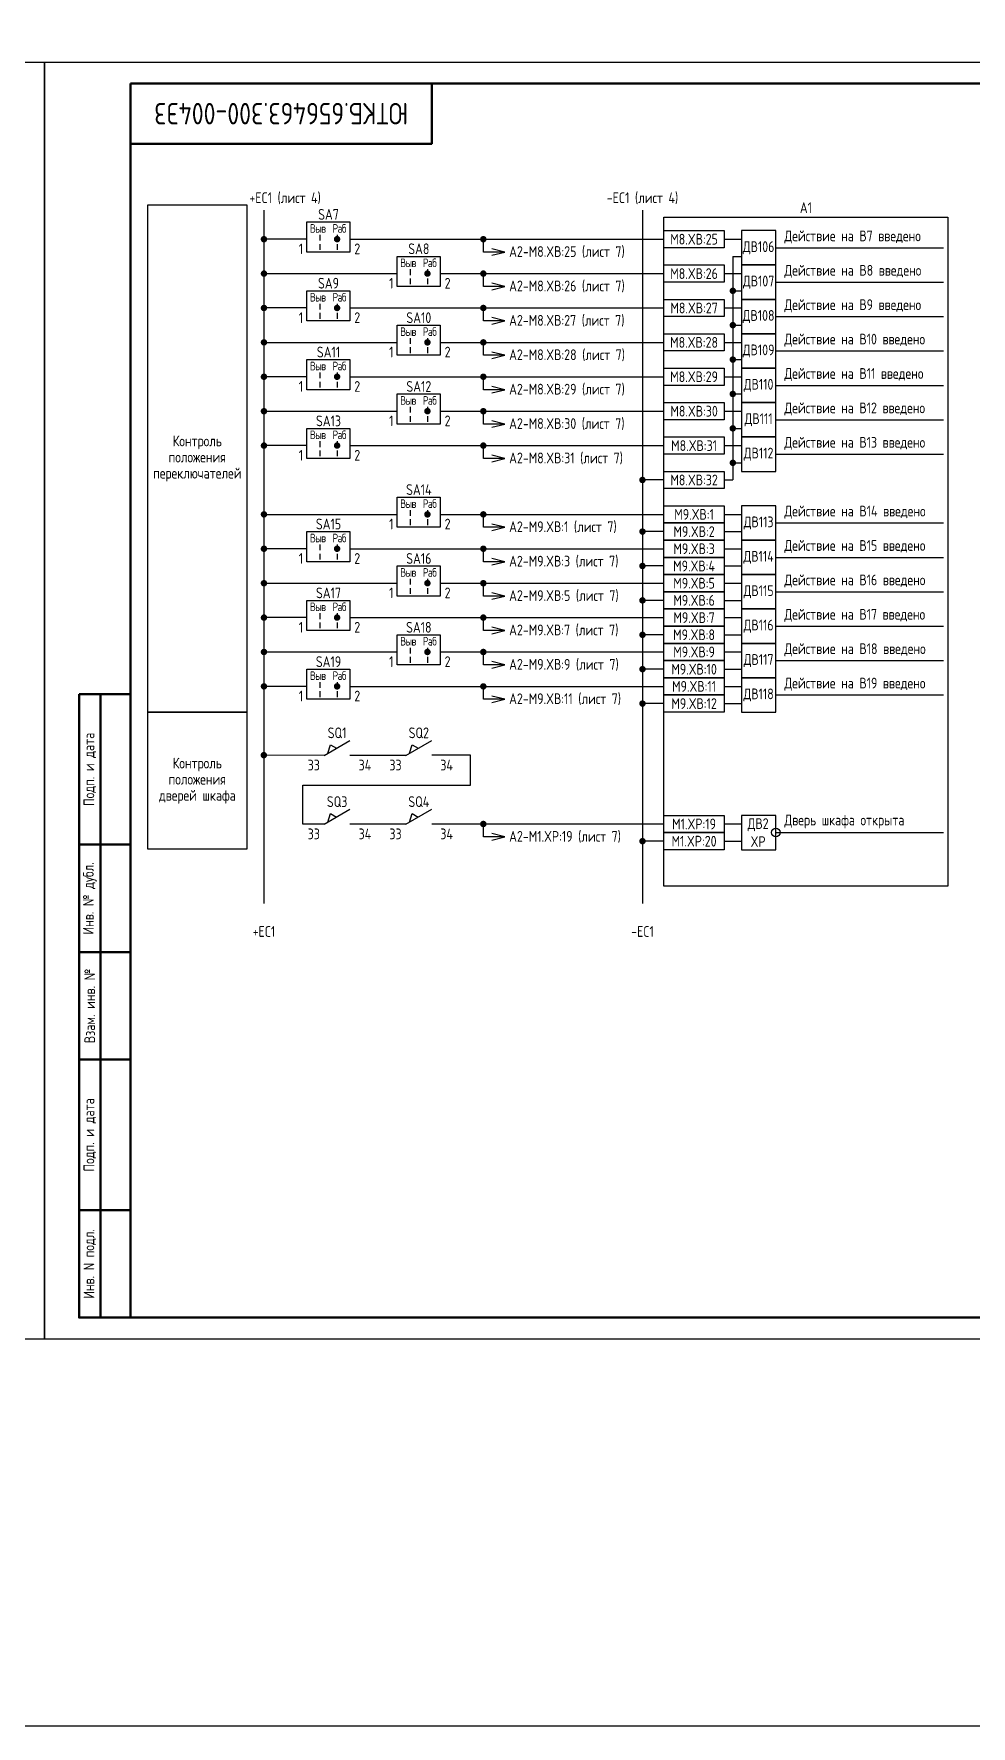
# Model space of a CAD drawing. Header units: millimetres. Extents: x -1612 to 9998, y -90 to 1220.
# Drawn here: x 1677.5 to 1895.4, y -90 to 303.6 of the extents above; entities that cross this region are included whole.
import ezdxf

# ---------------------------------------------------------------- set-up
doc = ezdxf.new("R2010")
doc.units = ezdxf.units.MM
doc.styles.add('Gost_type_A', font='GOST_0.TTF')

# ---------------------------------------------------------------- blocks, each defined once
blk = doc.blocks.new('Формат_А3')
blk.add_lwpolyline([(-420, 297), (0, 297), (0, 0), (-420, 0)], close=True)
at = {"lineweight": 50}
blk.add_lwpolyline([(-400, 292), (-5, 292), (-5, 5), (-400, 5)], close=True, dxfattribs=at)
blk = doc.blocks.new('Штамп угловой верхний')
at = {"lineweight": 50}
blk.add_lwpolyline([(0, 0), (70, 0), (70, -14), (0, -14)], close=True, dxfattribs=at)
blk = doc.blocks.new('Штамп левый нижний')
at = {"lineweight": 50}
for points in [[(-12, 145), (-7, 145), (-7, 110), (-12, 110)], [(-7, 145), (0, 145), (0, 110), (-7, 110)], [(-12, 110), (-7, 110), (-7, 85), (-12, 85)], [(-7, 110), (0, 110), (0, 85), (-7, 85)], [(-12, 85), (-7, 85), (-7, 60), (-12, 60)], [(-7, 85), (0, 85), (0, 60), (-7, 60)], [(-12, 60), (-7, 60), (-7, 25), (-12, 25)], [(-7, 60), (0, 60), (0, 25), (-7, 25)], [(-12, 25), (-7, 25), (-7, 0), (-12, 0)], [(-7, 25), (0, 25), (0, 0), (-7, 0)]]:
    blk.add_lwpolyline(points, close=True, dxfattribs=at)
at = {"char_height": 2.5, "attachment_point": 5, "rotation": 90, "style": 'Gost_type_A'}
for s, insert, width in [('Подп. и дата', (-9.5, 127.5), 35), ('Инв. № дубл.', (-9.5, 97.5), 25), ('Взам. инв. №', (-9.5, 72.5), 25), ('Подп. и дата', (-9.5, 42.5), 35), ('Инв. N подл.', (-9.5, 12.5), 25)]:
    blk.add_mtext(s, dxfattribs=dict(at, insert=insert, width=width))
blk = doc.blocks.new('POINT')
at = {"const_width": 0.75}
blk.add_lwpolyline([(-0.375, 0, 1), (0.375, 0, 1)], format="xyb", close=True, dxfattribs=at)
blk = doc.blocks.new('Переключатель_положение')
for p, q in [((2, 1), (2, -0.34)), ((2, -1.14), (2, -2.49))]:
    blk.add_line(p, q)

msp = doc.modelspace()

# ---------------------------------------------------------------- linework, layer by layer
for p, q in [((1731, 262.57), (1731, 101.29)), ((1819, 262.57), (1819, 101.29)), ((1741, 255.8), (1731, 255.8)), ((1751, 255.8), (1824, 255.8)), ((1782, 252.8), (1782, 255.8)), ((1787, 252.8), (1782, 252.8)), ((1838, 255.8), (1842, 255.8)), ((1850, 253.8), (1889, 253.8)), ((1840, 251.8), (1842, 251.8)), ((1840, 251.8), (1840, 199.8)), ((1731, 247.8), (1762, 247.8)), ((1772, 247.8), (1824, 247.8)), ((1782, 244.8), (1782, 247.8)), ((1787, 244.8), (1782, 244.8)), ((1838, 247.8), (1842, 247.8)), ((1850, 245.8), (1889, 245.8)), ((1840, 243.8), (1842, 243.8)), ((1741, 239.8), (1731, 239.8)), ((1751, 239.8), (1824, 239.8)), ((1782, 236.8), (1782, 239.8)), ((1787, 236.8), (1782, 236.8)), ((1838, 239.8), (1842, 239.8)), ((1850, 237.8), (1889, 237.8)), ((1840, 235.8), (1842, 235.8)), ((1731, 231.8), (1762, 231.8)), ((1772, 231.8), (1824, 231.8)), ((1782, 228.8), (1782, 231.8)), ((1787, 228.8), (1782, 228.8)), ((1838, 231.8), (1842, 231.8)), ((1850, 229.8), (1889, 229.8)), ((1840, 227.8), (1842, 227.8)), ((1741, 223.8), (1731, 223.8)), ((1751, 223.8), (1824, 223.8)), ((1782, 220.8), (1782, 223.8)), ((1787, 220.8), (1782, 220.8)), ((1838, 223.8), (1842, 223.8)), ((1850, 221.8), (1889, 221.8)), ((1840, 219.8), (1842, 219.8)), ((1731, 215.8), (1762, 215.8)), ((1772, 215.8), (1824, 215.8)), ((1782, 212.8), (1782, 215.8)), ((1787, 212.8), (1782, 212.8)), ((1838, 215.8), (1842, 215.8)), ((1850, 213.8), (1889, 213.8)), ((1840, 211.8), (1842, 211.8)), ((1741, 207.8), (1731, 207.8)), ((1751, 207.8), (1824, 207.8)), ((1782, 204.8), (1782, 207.8)), ((1787, 204.8), (1782, 204.8)), ((1838, 207.8), (1842, 207.8)), ((1850, 205.8), (1889, 205.8)), ((1840, 203.8), (1842, 203.8)), ((1824, 199.8), (1819, 199.8)), ((1838, 199.8), (1840, 199.8)), ((1731, 191.8), (1762, 191.8)), ((1772, 191.8), (1824, 191.8)), ((1782, 188.8), (1782, 191.8)), ((1838, 191.8), (1842, 191.8)), ((1850, 189.8), (1889, 189.8)), ((1787, 188.8), (1782, 188.8)), ((1824, 187.8), (1819, 187.8)), ((1838, 187.8), (1842, 187.8)), ((1741, 183.8), (1731, 183.8)), ((1751, 183.8), (1824, 183.8)), ((1782, 180.8), (1782, 183.8)), ((1838, 183.8), (1842, 183.8)), ((1850, 181.8), (1889, 181.8)), ((1787, 180.8), (1782, 180.8)), ((1824, 179.8), (1819, 179.8)), ((1838, 179.8), (1842, 179.8)), ((1731, 175.8), (1762, 175.8)), ((1772, 175.8), (1824, 175.8)), ((1782, 172.8), (1782, 175.8)), ((1838, 175.8), (1842, 175.8)), ((1850, 173.8), (1889, 173.8)), ((1787, 172.8), (1782, 172.8)), ((1824, 171.8), (1819, 171.8)), ((1838, 171.8), (1842, 171.8)), ((1741, 167.8), (1731, 167.8)), ((1751, 167.8), (1824, 167.8)), ((1782, 164.8), (1782, 167.8)), ((1838, 167.8), (1842, 167.8)), ((1850, 165.8), (1889, 165.8)), ((1787, 164.8), (1782, 164.8)), ((1824, 163.8), (1819, 163.8)), ((1838, 163.8), (1842, 163.8)), ((1731, 159.8), (1762, 159.8)), ((1772, 159.8), (1824, 159.8)), ((1782, 156.8), (1782, 159.8)), ((1838, 159.8), (1842, 159.8)), ((1850, 157.8), (1889, 157.8)), ((1787, 156.8), (1782, 156.8)), ((1824, 155.8), (1819, 155.8)), ((1838, 155.8), (1842, 155.8)), ((1741, 151.8), (1731, 151.8)), ((1751, 151.8), (1824, 151.8)), ((1782, 148.8), (1782, 151.8)), ((1838, 151.8), (1842, 151.8)), ((1850, 149.8), (1889, 149.8)), ((1787, 148.8), (1782, 148.8)), ((1824, 147.8), (1819, 147.8)), ((1838, 147.8), (1842, 147.8)), ((1745, 135.75), (1751, 139.21)), ((1745.87, 136.25), (1746.43, 138.23)), ((1746.43, 138.23), (1747.87, 137.41)), ((1764, 135.75), (1770, 139.21)), ((1764.87, 136.25), (1765.43, 138.23)), ((1765.43, 138.23), (1766.87, 137.41)), ((1745, 135.75), (1730.97, 135.8)), ((1764, 135.75), (1751, 135.75)), ((1779, 135.8), (1770, 135.8)), ((1779, 128.8), (1779, 135.8)), ((1740, 119.75), (1740, 128.8)), ((1740, 128.8), (1779, 128.8)), ((1745, 119.75), (1751, 123.21)), ((1745.87, 120.25), (1746.43, 122.23)), ((1746.43, 122.23), (1747.87, 121.41)), ((1764, 119.75), (1770, 123.21)), ((1764.87, 120.25), (1765.43, 122.23)), ((1765.43, 122.23), (1766.87, 121.41)), ((1745, 119.75), (1740, 119.75)), ((1764, 119.75), (1751, 119.75)), ((1770, 119.8), (1824, 119.8)), ((1782, 116.8), (1782, 119.8)), ((1838, 119.8), (1842, 119.8)), ((1787, 116.8), (1782, 116.8)), ((1824, 115.8), (1819, 115.8)), ((1838, 115.8), (1842, 115.8)), ((1850, 117.8), (1889, 117.8))]:
    msp.add_line(p, q)
for points in [[(-1612, 1220), (9998.36, 1220), (9998.36, -90), (-1612, -90)], [(1727, 145.78), (1704, 145.78), (1704, 263.8), (1727, 263.8)], [(1741, 259.8), (1751, 259.8), (1751, 252.8), (1741, 252.8)], [(1824, 260.93), (1890, 260.93), (1890, 105.35), (1824, 105.35)], [(1824, 257.8), (1838, 257.8), (1838, 253.8), (1824, 253.8)], [(1762, 251.8), (1772, 251.8), (1772, 244.8), (1762, 244.8)], [(1824, 249.8), (1838, 249.8), (1838, 245.8), (1824, 245.8)], [(1741, 243.8), (1751, 243.8), (1751, 236.8), (1741, 236.8)], [(1824, 241.8), (1838, 241.8), (1838, 237.8), (1824, 237.8)], [(1762, 235.8), (1772, 235.8), (1772, 228.8), (1762, 228.8)], [(1824, 233.8), (1838, 233.8), (1838, 229.8), (1824, 229.8)], [(1741, 227.8), (1751, 227.8), (1751, 220.8), (1741, 220.8)], [(1824, 225.8), (1838, 225.8), (1838, 221.8), (1824, 221.8)], [(1762, 219.8), (1772, 219.8), (1772, 212.8), (1762, 212.8)], [(1824, 217.8), (1838, 217.8), (1838, 213.8), (1824, 213.8)], [(1741, 211.8), (1751, 211.8), (1751, 204.8), (1741, 204.8)], [(1824, 209.8), (1838, 209.8), (1838, 205.8), (1824, 205.8)], [(1824, 201.8), (1838, 201.8), (1838, 197.8), (1824, 197.8)], [(1762, 195.8), (1772, 195.8), (1772, 188.8), (1762, 188.8)], [(1824, 193.8), (1838, 193.8), (1838, 189.8), (1824, 189.8)], [(1824, 189.8), (1838, 189.8), (1838, 185.8), (1824, 185.8)], [(1741, 187.8), (1751, 187.8), (1751, 180.8), (1741, 180.8)], [(1824, 185.8), (1838, 185.8), (1838, 181.8), (1824, 181.8)], [(1824, 181.8), (1838, 181.8), (1838, 177.8), (1824, 177.8)], [(1762, 179.8), (1772, 179.8), (1772, 172.8), (1762, 172.8)], [(1824, 177.8), (1838, 177.8), (1838, 173.8), (1824, 173.8)], [(1824, 173.8), (1838, 173.8), (1838, 169.8), (1824, 169.8)], [(1741, 171.8), (1751, 171.8), (1751, 164.8), (1741, 164.8)], [(1824, 169.8), (1838, 169.8), (1838, 165.8), (1824, 165.8)], [(1824, 165.8), (1838, 165.8), (1838, 161.8), (1824, 161.8)], [(1762, 163.8), (1772, 163.8), (1772, 156.8), (1762, 156.8)], [(1824, 161.8), (1838, 161.8), (1838, 157.8), (1824, 157.8)], [(1824, 157.8), (1838, 157.8), (1838, 153.8), (1824, 153.8)], [(1741, 155.8), (1751, 155.8), (1751, 148.8), (1741, 148.8)], [(1824, 153.8), (1838, 153.8), (1838, 149.8), (1824, 149.8)], [(1824, 149.8), (1838, 149.8), (1838, 145.8), (1824, 145.8)], [(1727, 113.95), (1704, 113.95), (1704, 145.78), (1727, 145.78)], [(1824, 121.8), (1838, 121.8), (1838, 117.8), (1824, 117.8)], [(1824, 117.8), (1838, 117.8), (1838, 113.8), (1824, 113.8)]]:
    msp.add_lwpolyline(points, close=True)
at = {"ltscale": 4}
for points in [[(1842, 249.8), (1850, 249.8), (1850, 257.8), (1842, 257.8)], [(1842, 241.8), (1850, 241.8), (1850, 249.8), (1842, 249.8)], [(1842, 233.8), (1850, 233.8), (1850, 241.8), (1842, 241.8)], [(1842, 225.8), (1850, 225.8), (1850, 233.8), (1842, 233.8)], [(1842, 217.8), (1850, 217.8), (1850, 225.8), (1842, 225.8)], [(1842, 209.8), (1850, 209.8), (1850, 217.8), (1842, 217.8)], [(1842, 201.8), (1850, 201.8), (1850, 209.8), (1842, 209.8)], [(1842, 185.8), (1850, 185.8), (1850, 193.8), (1842, 193.8)], [(1842, 177.8), (1850, 177.8), (1850, 185.8), (1842, 185.8)], [(1842, 169.8), (1850, 169.8), (1850, 177.8), (1842, 177.8)], [(1842, 161.8), (1850, 161.8), (1850, 169.8), (1842, 169.8)], [(1842, 153.8), (1850, 153.8), (1850, 161.8), (1842, 161.8)], [(1842, 145.8), (1850, 145.8), (1850, 153.8), (1842, 153.8)], [(1842, 113.8), (1850, 113.8), (1850, 121.8), (1842, 121.8)]]:
    msp.add_lwpolyline(points, close=True, dxfattribs=at)
for points in [[(1784, 252.05), (1787, 252.8), (1784, 253.55)], [(1784, 244.05), (1787, 244.8), (1784, 245.55)], [(1784, 236.05), (1787, 236.8), (1784, 237.55)], [(1784, 228.05), (1787, 228.8), (1784, 229.55)], [(1784, 220.05), (1787, 220.8), (1784, 221.55)], [(1784, 212.05), (1787, 212.8), (1784, 213.55)], [(1784, 204.05), (1787, 204.8), (1784, 205.55)], [(1784, 188.05), (1787, 188.8), (1784, 189.55)], [(1784, 180.05), (1787, 180.8), (1784, 181.55)], [(1784, 172.05), (1787, 172.8), (1784, 173.55)], [(1784, 164.05), (1787, 164.8), (1784, 165.55)], [(1784, 156.05), (1787, 156.8), (1784, 157.55)], [(1784, 148.05), (1787, 148.8), (1784, 149.55)], [(1784, 116.05), (1787, 116.8), (1784, 117.55)]]:
    msp.add_lwpolyline(points)
msp.add_circle((1850, 117.8), 1)

# ---------------------------------------------------------------- block references
for name, p in [('Формат_А3', (1680, 0)), ('Формат_А3', (2100, 0)), ('Штамп угловой верхний', (1700, 292)), ('POINT', (1731, 255.8)), ('Переключатель_положение', (1742, 255.8)), ('POINT', (1748, 255.8)), ('Переключатель_положение', (1746, 255.8)), ('POINT', (1731, 247.8)), ('Переключатель_положение', (1763, 247.8)), ('POINT', (1769, 247.8)), ('Переключатель_положение', (1767, 247.8)), ('POINT', (1840, 243.8)), ('POINT', (1731, 239.8)), ('Переключатель_положение', (1742, 239.8)), ('POINT', (1748, 239.8)), ('Переключатель_положение', (1746, 239.8)), ('POINT', (1840, 235.8)), ('POINT', (1731, 231.8)), ('Переключатель_положение', (1763, 231.8)), ('POINT', (1769, 231.8)), ('Переключатель_положение', (1767, 231.8)), ('POINT', (1840, 227.8)), ('POINT', (1731, 223.8)), ('Переключатель_положение', (1742, 223.8)), ('POINT', (1748, 223.8)), ('Переключатель_положение', (1746, 223.8)), ('POINT', (1840, 219.8)), ('POINT', (1731, 215.8)), ('Переключатель_положение', (1763, 215.8)), ('POINT', (1769, 215.8)), ('Переключатель_положение', (1767, 215.8)), ('POINT', (1840, 211.8)), ('Переключатель_положение', (1742, 207.8)), ('Переключатель_положение', (1746, 207.8)), ('POINT', (1731, 207.8)), ('POINT', (1748, 207.8)), ('POINT', (1840, 203.8)), ('POINT', (1819, 199.8)), ('POINT', (1731, 191.8)), ('Переключатель_положение', (1763, 191.8)), ('POINT', (1769, 191.8)), ('Переключатель_положение', (1767, 191.8)), ('POINT', (1819, 187.8)), ('POINT', (1731, 183.8)), ('Переключатель_положение', (1742, 183.8)), ('POINT', (1748, 183.8)), ('Переключатель_положение', (1746, 183.8)), ('POINT', (1819, 179.8)), ('POINT', (1731, 175.8)), ('Переключатель_положение', (1763, 175.8)), ('POINT', (1769, 175.8)), ('Переключатель_положение', (1767, 175.8)), ('POINT', (1819, 171.8)), ('POINT', (1731, 167.8)), ('Переключатель_положение', (1742, 167.8)), ('POINT', (1748, 167.8)), ('Переключатель_положение', (1746, 167.8)), ('POINT', (1819, 163.8)), ('POINT', (1731, 159.8)), ('Переключатель_положение', (1763, 159.8)), ('POINT', (1769, 159.8)), ('Переключатель_положение', (1767, 159.8)), ('POINT', (1819, 155.8)), ('Штамп левый нижний', (1700, 5)), ('POINT', (1731, 151.8)), ('Переключатель_положение', (1742, 151.8)), ('POINT', (1748, 151.8)), ('Переключатель_положение', (1746, 151.8)), ('POINT', (1819, 147.8)), ('POINT', (1730.97, 135.8)), ('POINT', (1819, 115.8))]:
    msp.add_blockref(name, p)
at = {"xscale": -1}
for p in [(1782, 255.8), (1782, 247.8), (1782, 239.8), (1782, 231.8), (1782, 223.8), (1782, 215.8), (1782, 207.8), (1782, 191.8), (1782, 183.8), (1782, 175.8), (1782, 167.8), (1782, 159.8), (1782, 151.8), (1782, 119.8)]:
    msp.add_blockref('POINT', p, dxfattribs=at)
at = {"rotation": 180}
for p in [(1782, 255.8), (1782, 247.8), (1782, 239.8), (1782, 231.8), (1782, 223.8), (1782, 215.8), (1782, 207.8), (1782, 191.8), (1782, 183.8), (1782, 175.8), (1782, 167.8), (1782, 159.8), (1782, 151.8), (1782, 119.8)]:
    msp.add_blockref('POINT', p, dxfattribs=at)

# ---------------------------------------------------------------- texts
at = {"insert": (1735, 285), "char_height": 5, "width": 70, "attachment_point": 5, "rotation": 180, "style": 'Gost_type_A'}
msp.add_mtext('ЮТКБ.656463.300-004Э3', dxfattribs=at)
at = {"style": 'Gost_type_A'}
for s, insert, char_height, width, attachment_point in [('+EC1 (лист 4)', (1735.91, 263.93), 2.5, 20, 8), ('-EC1 (лист 4)', (1819, 263.93), 2.5, 20, 8), ('SA7', (1746, 260.31), 2.5, 10, 8), ('{\\T0.9;Выв}', (1743.5, 258.3), 2, 5, 5), ('{\\T0.9;Раб}', (1748.5, 258.3), 2, 5, 5), ('M8.XВ:25', (1831, 255.8), 2.5, 14, 5), ('Действие на В7 введено', (1852, 254.8), 2.5, 31.2976, 7), ('{\\T0.9;1}', (1740, 254.8), 2.5, 5, 3), ('{\\T0.9;2}', (1752, 254.8), 2.5, 5, 1), ('SA8', (1767, 252.31), 2.5, 10, 8), ('{\\T0.9;Выв}', (1764.5, 250.3), 2, 5, 5), ('{\\T0.9;Раб}', (1769.5, 250.3), 2, 5, 5), ('M8.XВ:26', (1831, 247.8), 2.5, 14, 5), ('Действие на В8 введено', (1852, 246.8), 2.5, 32.6336, 7), ('SA9', (1746, 244.31), 2.5, 10, 8), ('{\\T0.9;1}', (1761, 246.8), 2.5, 5, 3), ('{\\T0.9;2}', (1773, 246.8), 2.5, 5, 1), ('{\\T0.9;Выв}', (1743.5, 242.3), 2, 5, 5), ('{\\T0.9;Раб}', (1748.5, 242.3), 2, 5, 5), ('M8.XВ:27', (1831, 239.8), 2.5, 14, 5), ('Действие на В9 введено', (1852, 238.8), 2.5, 35.933, 7), ('{\\T0.9;1}', (1740, 238.8), 2.5, 5, 3), ('{\\T0.9;2}', (1752, 238.8), 2.5, 5, 1), ('SA10', (1767, 236.29), 2.5, 10, 8), ('{\\T0.9;Выв}', (1764.5, 234.3), 2, 5, 5), ('{\\T0.9;Раб}', (1769.5, 234.3), 2, 5, 5), ('M8.XВ:28', (1831, 231.8), 2.5, 14, 5), ('Действие на В10 введено', (1852, 230.8), 2.5, 41.868, 7), ('SA11', (1746, 228.29), 2.5, 10, 8), ('{\\T0.9;1}', (1761, 230.8), 2.5, 5, 3), ('{\\T0.9;2}', (1773, 230.8), 2.5, 5, 1), ('{\\T0.9;Выв}', (1743.5, 226.3), 2, 5, 5), ('{\\T0.9;Раб}', (1748.5, 226.3), 2, 5, 5), ('M8.XВ:29', (1831, 223.8), 2.5, 14, 5), ('Действие на В11 введено', (1852, 222.8), 2.5, 42.9636, 7), ('{\\T0.9;1}', (1740, 222.8), 2.5, 5, 3), ('{\\T0.9;2}', (1752, 222.8), 2.5, 5, 1), ('SA12', (1767, 220.29), 2.5, 10, 8), ('{\\T0.9;Выв}', (1764.5, 218.3), 2, 5, 5), ('{\\T0.9;Раб}', (1769.5, 218.3), 2, 5, 5), ('M8.XВ:30', (1831, 215.8), 2.5, 14, 5), ('Действие на В12 введено', (1852, 214.8), 2.5, 40.0707, 7), ('SA13', (1746, 212.29), 2.5, 10, 8), ('{\\T0.9;1}', (1761, 214.8), 2.5, 5, 3), ('{\\T0.9;2}', (1773, 214.8), 2.5, 5, 1), ('{\\T0.9;Выв}', (1743.5, 210.3), 2, 5, 5), ('{\\T0.9;Раб}', (1748.5, 210.3), 2, 5, 5), ('M8.XВ:31', (1831, 207.8), 2.5, 14, 5), ('Действие на В13 введено', (1852, 206.8), 2.5, 38, 7), ('{\\T0.9;1}', (1740, 206.8), 2.5, 5, 3), ('{\\T0.9;2}', (1752, 206.8), 2.5, 5, 1), ('M8.XВ:32', (1831, 199.8), 2.5, 14, 5), ('SA14', (1767, 196.31), 2.5, 10, 8), ('{\\T0.9;Выв}', (1764.5, 194.3), 2, 5, 5), ('{\\T0.9;Раб}', (1769.5, 194.3), 2, 5, 5), ('M9.XВ:1', (1831, 191.8), 2.5, 14, 5), ('Действие на В14 введено', (1852, 190.8), 2.5, 34.2797, 7), ('SA15', (1746, 188.31), 2.5, 10, 8), ('{\\T0.9;1}', (1761, 190.8), 2.5, 5, 3), ('{\\T0.9;2}', (1773, 190.8), 2.5, 5, 1), ('M9.XВ:2', (1831, 187.8), 2.5, 14, 5), ('{\\T0.9;Выв}', (1743.5, 186.3), 2, 5, 5), ('{\\T0.9;Раб}', (1748.5, 186.3), 2, 5, 5), ('M9.XВ:3', (1831, 183.8), 2.5, 14, 5), ('Действие на В15 введено', (1852, 182.8), 2.5, 32.9382, 7), ('{\\T0.9;1}', (1740, 182.8), 2.5, 5, 3), ('{\\T0.9;2}', (1752, 182.8), 2.5, 5, 1), ('SA16', (1767, 180.29), 2.5, 10, 8), ('M9.XВ:4', (1831, 179.8), 2.5, 14, 5), ('{\\T0.9;Выв}', (1764.5, 178.3), 2, 5, 5), ('{\\T0.9;Раб}', (1769.5, 178.3), 2, 5, 5), ('Действие на В16 введено', (1852, 174.8), 2.5, 38.1264, 7), ('SA17', (1746, 172.29), 2.5, 10, 8), ('{\\T0.9;1}', (1761, 174.8), 2.5, 5, 3), ('{\\T0.9;2}', (1773, 174.8), 2.5, 5, 1), ('M9.XВ:5', (1831, 175.8), 2.5, 14, 5), ('{\\T0.9;Выв}', (1743.5, 170.3), 2, 5, 5), ('{\\T0.9;Раб}', (1748.5, 170.3), 2, 5, 5), ('M9.XВ:6', (1831, 171.8), 2.5, 14, 5), ('Действие на В17 введено', (1852, 166.8), 2.5, 35.4558, 7), ('{\\T0.9;1}', (1740, 166.8), 2.5, 5, 3), ('{\\T0.9;2}', (1752, 166.8), 2.5, 5, 1), ('SA18', (1767, 164.29), 2.5, 10, 8), ('M9.XВ:7', (1831, 167.8), 2.5, 14, 5), ('{\\T0.9;Выв}', (1764.5, 162.3), 2, 5, 5), ('{\\T0.9;Раб}', (1769.5, 162.3), 2, 5, 5), ('M9.XВ:8', (1831, 163.8), 2.5, 14, 5), ('Действие на В18 введено', (1852, 158.8), 2.5, 35.6864, 7), ('SA19', (1746, 156.29), 2.5, 10, 8), ('{\\T0.9;1}', (1761, 158.8), 2.5, 5, 3), ('{\\T0.9;2}', (1773, 158.8), 2.5, 5, 1), ('M9.XВ:9', (1831, 159.8), 2.5, 14, 5), ('{\\T0.9;Выв}', (1743.5, 154.3), 2, 5, 5), ('{\\T0.9;Раб}', (1748.5, 154.3), 2, 5, 5), ('M9.XВ:10', (1831, 155.8), 2.5, 14, 5), ('Действие на В19 введено', (1852, 150.8), 2.5, 35.4558, 7), ('{\\T0.9;1}', (1740, 150.8), 2.5, 5, 3), ('{\\T0.9;2}', (1752, 150.8), 2.5, 5, 1), ('M9.XВ:11', (1831, 151.8), 2.5, 14, 5), ('M9.XВ:12', (1831, 147.8), 2.5, 14, 5), ('SQ1', (1748, 139.75), 2.5, 10, 8), ('SQ2', (1767, 139.75), 2.5, 10, 8), ('33', (1744, 134.75), 2.5, 6, 3), ('34', (1753, 134.75), 2.5, 6, 1), ('33', (1763, 134.75), 2.5, 6, 3), ('34', (1772, 134.75), 2.5, 6, 1), ('SQ3', (1748, 123.75), 2.5, 10, 8), ('SQ4', (1767, 123.75), 2.5, 10, 8), ('33', (1744, 118.75), 2.5, 6, 3), ('34', (1753, 118.75), 2.5, 6, 1), ('33', (1763, 118.75), 2.5, 6, 3), ('34', (1772, 118.75), 2.5, 6, 1), ('M1.XP:19', (1831, 119.8), 2.5, 14, 5), ('ДВ2 XP', (1845.88, 117.8), 2.5, 7.7588, 5), ('Дверь шкафа открыта', (1852, 118.8), 2.5, 37, 7), ('M1.XP:20', (1831, 115.8), 2.5, 14, 5), ('+EC1 ', (1731, 96.05), 2.5, 20, 2), ('-EC1 ', (1819, 96.05), 2.5, 20, 2)]:
    msp.add_mtext(s, dxfattribs=dict(at, insert=insert, char_height=char_height, width=width, attachment_point=attachment_point))
at = {"char_height": 2.5, "style": 'Gost_type_A'}
for s, insert, width, attachment_point, line_spacing_factor in [('A1', (1857, 261.87), 66, 8, 0.9), ('A2-M8.XВ:25 (лист 7)', (1788, 252.8), 31, 4, 0.8), ('A2-M8.XВ:26 (лист 7)', (1788, 244.8), 31, 4, 0.8), ('A2-M8.XВ:27 (лист 7)', (1788, 236.8), 31, 4, 0.8), ('A2-M8.XВ:28 (лист 7)', (1788, 228.8), 31, 4, 0.8), ('A2-M8.XВ:29 (лист 7)', (1788, 220.8), 31, 4, 0.8), ('A2-M8.XВ:30 (лист 7)', (1788, 212.8), 31, 4, 0.8), ('Контроль положения\\Pпереключателей', (1715.5, 204.79), 23, 5, 0.9), ('A2-M8.XВ:31 (лист 7)', (1788, 204.8), 31, 4, 0.8), ('A2-M9.XВ:1 (лист 7)', (1788, 188.8), 31, 4, 0.8), ('A2-M9.XВ:3 (лист 7)', (1788, 180.8), 31, 4, 0.8), ('A2-M9.XВ:5 (лист 7)', (1788, 172.8), 31, 4, 0.8), ('A2-M9.XВ:7 (лист 7)', (1788, 164.8), 31, 4, 0.8), ('A2-M9.XВ:9 (лист 7)', (1788, 156.8), 31, 4, 0.8), ('A2-M9.XВ:11 (лист 7)', (1788, 148.8), 31, 4, 0.8), ('Контроль положения\\Pдверей шкафа', (1715.5, 129.87), 23, 5, 0.9), ('A2-M1.XP:19 (лист 7)', (1788, 116.8), 31, 4, 0.8)]:
    msp.add_mtext(s, dxfattribs=dict(at, insert=insert, width=width, attachment_point=attachment_point, line_spacing_factor=line_spacing_factor))
at = {"color": 3, "char_height": 2.5, "width": 7.9998, "attachment_point": 5, "style": 'Gost_type_A'}
for s, insert in [('ДВ106', (1846, 253.8)), ('ДВ107', (1846, 245.8)), ('ДВ108', (1846, 237.8)), ('ДВ109', (1846, 229.8)), ('ДВ110', (1846, 221.8)), ('ДВ111', (1846, 213.8)), ('ДВ112', (1846, 205.8)), ('ДВ113', (1846, 189.8)), ('ДВ114', (1846, 181.8)), ('ДВ115', (1846, 173.8)), ('ДВ116', (1846, 165.8)), ('ДВ117', (1846, 157.8)), ('ДВ118', (1846, 149.8))]:
    msp.add_mtext(s, dxfattribs=dict(at, insert=insert))

doc.saveas('drawing.dxf')
